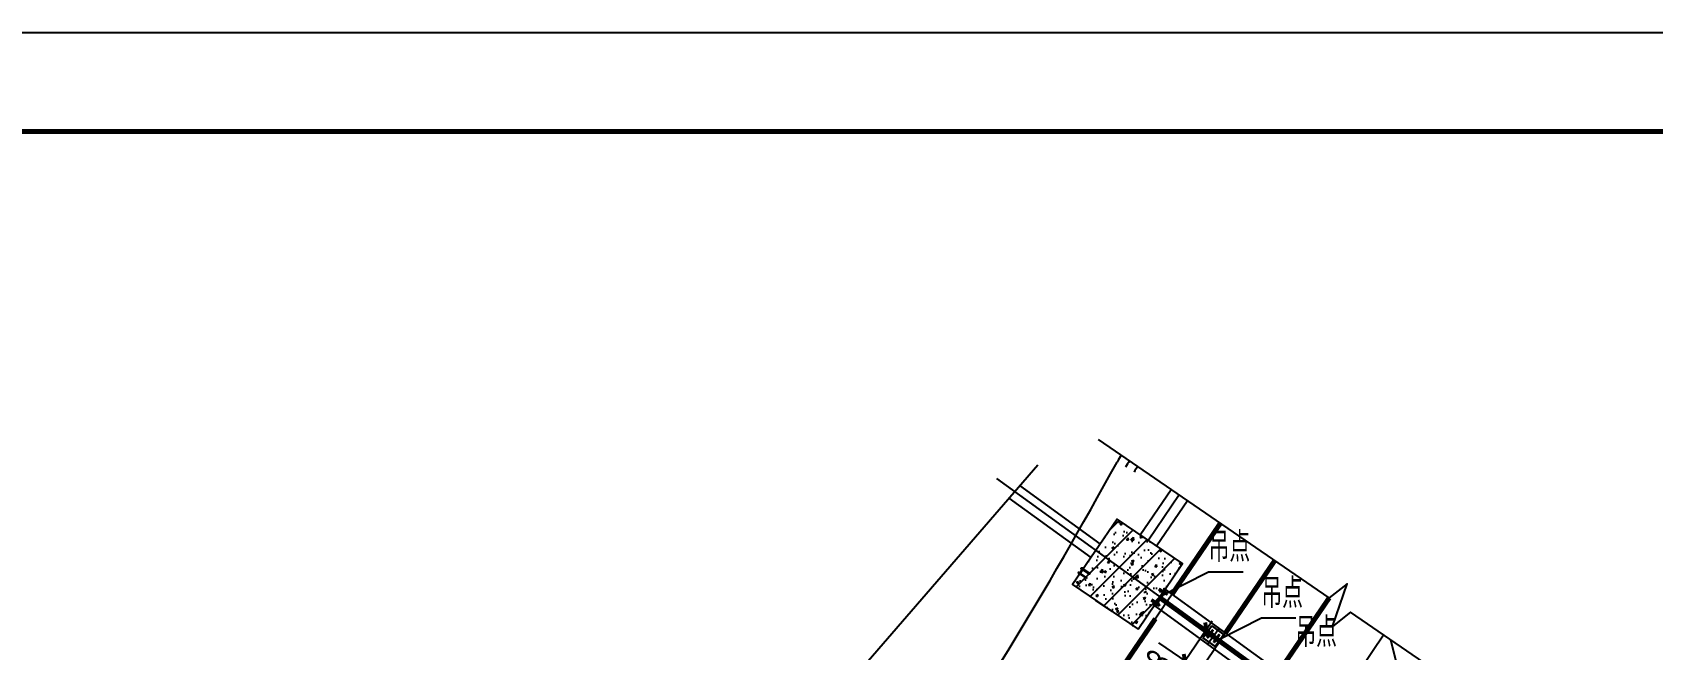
# Model space of a CAD drawing. Extents: x -803796 to -501762, y -1479216 to -846035.
# Drawn here: x -577116 to -552556, y -1282649 to -1273296 of the extents above; entities that cross this region are included whole.
import ezdxf

# ---------------------------------------------------------------- set-up
doc = ezdxf.new("R2010")
doc.units = 0
doc.header["$LTSCALE"] = 1500
doc.linetypes.add('CENTER', pattern=[2, 1.25, -0.25, 0.25, -0.25])
doc.linetypes.add('XREF-GRID-04区$0$ACAD_ISO04W100', pattern=[30, 24, -3, 0, -3])
doc.layers.get('0').update_dxf_attribs({"linetype": 'CONTINUOUS'})
doc.layers.get('Defpoints').update_dxf_attribs({"linetype": 'CONTINUOUS'})
for name, color, linetype in [('AR-INT DECO', 140, 'CONTINUOUS'), ('BORDER', 7, 'CONTINUOUS'), ('C18', 4, 'CENTER'), ('COLUMN', 1, 'CONTINUOUS'), ('DIM', 3, 'CONTINUOUS'), ('HATCH', 254, 'CONTINUOUS'), ('L18', 6, 'CONTINUOUS'), ('L25', 7, 'CONTINUOUS'), ('P-WALL-NEW', 4, 'CONTINUOUS'), ('STPM_SBEAM_THICK', 2, 'CONTINUOUS'), ('struc', 161, 'CONTINUOUS'), ('TEXT', 7, 'CONTINUOUS'), ('THIN', 7, 'CONTINUOUS'), ('XREF-GRID-04区$0$A-DOTE', 14, 'XREF-GRID-04区$0$ACAD_ISO04W100'), ('YQ_DIM', 3, 'CONTINUOUS')]:
    doc.layers.add(name, color=color, linetype=linetype)
doc.layers.add('点画线', color=1, linetype='CENTER', lineweight=13)
doc.layers.add('粗实线', color=7, linetype='CONTINUOUS', lineweight=30)
doc.styles.add('TSSD_Dimension', font='Tssdeng.shx', dxfattribs={"width": 0.7, "bigfont": 'hztxt.shx'})
doc.styles.add('TSSD_Label', font='tj03-romans1.shx', dxfattribs={"width": 0.7, "bigfont": 'hztxt.shx'})
doc.dimstyles.new('TSSD_150_150', dxfattribs={"dimtxt": 450, "dimasz": 150, "dimexe": 150, "dimexo": 375, "dimgap": 150, "dimtad": 1, "dimdec": 0, "dimzin": 0, "dimdsep": 46, "dimtxsty": 'TSSD_Dimension', "dimblk": 'ARCHTICK', "dimblk1": 'ARCHTICK', "dimblk2": 'ARCHTICK', "dimcen": 0, "dimdle": 150, "dimclrt": 7, "dimadec": 0, "dimazin": 0, "dimtfac": 1, "dimtdec": 0, "dimtix": 1, "dimtmove": 2, "dimatfit": 3, "dimfxl": 1, "dimtolj": 1, "dimtzin": 0, "dimarcsym": 0})

# ---------------------------------------------------------------- blocks, each defined once
blk = doc.blocks.new('A$C47E14B26')
at = {"layer": '点画线'}
for p, q in [((358, 912), (358, -1338)), ((1483, -213), (-767, -213))]:
    blk.add_line(p, q, dxfattribs=at)
at = {"layer": '粗实线'}
for p, q in [((-767, 912), (1483, 912)), ((-767, 912), (-767, -1338)), ((-317, -813), (-317, 387)), ((-167, -813), (-167, 387)), ((883, -813), (883, 387)), ((1033, 387), (1033, -813)), ((1483, 912), (1483, -1338)), ((-767, -1338), (1483, -1338))]:
    blk.add_line(p, q, dxfattribs=at)
for centre, start, end in [((-242, 387), 0, 180), ((958, 387), 0, 180), ((-242, -813), 180, 0), ((958, -813), 180, 0)]:
    blk.add_arc(centre, 75, start, end, dxfattribs=at)
blk = doc.blocks.new('LMM12A')
at = {"layer": 'L18'}
for p, q in [((0, 8), (0, -8)), ((10, 10), (1, 10)), ((10, 5), (1, 5)), ((11, 8), (11, -8)), ((10, -5), (1, -5)), ((10, -10), (1, -10))]:
    blk.add_line(p, q, dxfattribs=at)
for centre, radius, start, end in [((4, 8), 3.74, 136, 224), ((13, 0), 13.4, 157.1584, 202.8416), ((7, 8), 3.74, 316, 44), ((-3, 0), 13.4, 337.1584, 22.8416), ((4, -8), 3.74, 136, 224), ((7, -8), 3.74, 316, 44)]:
    blk.add_arc(centre, radius, start, end, dxfattribs=at)
blk = doc.blocks.new('A$C40232FC0')
blk.add_lwpolyline([(0, 82), (300, 82), (300, 102), (0, 102)], close=True)
at = {"layer": 'C18'}
for p, q in [((50, 0), (50, 145)), ((250, 0), (250, 145))]:
    blk.add_line(p, q, dxfattribs=at)
at = {"layer": 'L18'}
for p, q in [((39, 0), (39, 102)), ((41, 127), (41, 149)), ((41, 149), (59, 149)), ((43, 0), (43, 102)), ((45, 128), (45, 149)), ((55, 128), (55, 149)), ((57, 0), (57, 102)), ((59, 127), (59, 149)), ((60, 0), (60, 102)), ((239, 0), (239, 102)), ((241, 127), (241, 149)), ((241, 149), (259, 149)), ((243, 0), (243, 102)), ((245, 128), (245, 149)), ((255, 128), (255, 149)), ((257, 0), (257, 102)), ((259, 127), (259, 149)), ((260, 0), (260, 102))]:
    blk.add_line(p, q, dxfattribs=at)
at = {"layer": 'L25'}
for p, q in [((17, 102), (17, 110)), ((17, 110), (83, 110)), ((83, 102), (17, 102)), ((83, 110), (83, 102)), ((217, 102), (217, 110)), ((217, 110), (283, 110)), ((283, 102), (217, 102)), ((283, 110), (283, 102))]:
    blk.add_line(p, q, dxfattribs=at)
at = {"layer": 'L18', "extrusion": (0, 0, -1), "xscale": 1.666666666686069, "yscale": 1.666666666686069, "zscale": -1.666666666666666, "rotation": 90}
for p in [(-50, 110), (-250, 110)]:
    blk.add_blockref('LMM12A', p, dxfattribs=at)
blk = doc.blocks.new('A$C6D4627A8')
blk.add_lwpolyline([(0, 122), (120, 122), (120, 132), (0, 132)], close=True)
at = {"layer": 'AR-INT DECO'}
for points in [[(14, 0), (26, 0), (26, 155), (14, 155)], [(106, 0), (94, 0), (94, 155), (106, 155)]]:
    blk.add_lwpolyline(points, close=True, dxfattribs=at)
blk = doc.blocks.new('_ArchTick')
at = {"color": 0, "linetype": 'ByBlock', "const_width": 0.4}
blk.add_lwpolyline([(-0.5, -0.5), (0.5, 0.5)], dxfattribs=at)
blk = doc.blocks.new('*D701')
at = {"layer": 'Defpoints', "color": 0, "transparency": 16777216}
for p in [(-560030, -1281859), (-560355, -1282337), (-559644, -1282820)]:
    blk.add_point(p, dxfattribs=at)
at = {"layer": 'DIM', "color": 0, "lineweight": -2, "transparency": 16777216}
for p, q in [((-559235, -1282218), (-559728, -1282944)), ((-559720, -1282070), (-559195, -1282426)), ((-560045, -1282548), (-559520, -1282905))]:
    blk.add_line(p, q, dxfattribs=at)
at = {"layer": 'DIM', "color": 0, "lineweight": -2, "transparency": 16777216, "xscale": 150, "yscale": 150, "zscale": 150}
for p, rotation in [((-559319, -1282342), 55.82624507675122), ((-559644, -1282820), 235.8262450767512)]:
    blk.add_blockref('_ArchTick', p, dxfattribs=dict(at, rotation=rotation))
at = {"layer": 'DIM', "color": 7, "transparency": 16777216, "insert": (-560145, -1282998), "char_height": 450, "attachment_point": 5, "rotation": 55.8262, "style": 'TSSD_Dimension'}
blk.add_mtext('\\A1;578', dxfattribs=at)

msp = doc.modelspace()

# ---------------------------------------------------------------- hatches: boundary and pattern name
at = {"layer": 'HATCH'}
h = msp.add_hatch(dxfattribs=at)
h.set_pattern_fill('ARMORED', color=256, scale=50, style=0)
h.set_pattern_definition([(50, (-438885.55, -1416324.94), (358.6301, -31.37607), [37.5, -412.5]), (355, (-438885.55, -1416324.94), (-69.3757, 376.0961), [30, -330]), (100.4514, (-438855.67, -1416327.56), (289.2547, 344.7198), [31.8701, -350.57106]), (46.1842, (-438885.55, -1416224.94), (533.6205, -82.7595), [56.25, -618.75]), (96.6356, (-438841.1, -1416231.84), (467.3314, 487.059), [47.8051, -525.8565]), (351.1842, (-438885.55, -1416224.94), (467.331, 487.0593), [45, -495]), (21, (-438835.55, -1416249.94), (298.45353, -201.30945), [37.5, -412.5]), (326, (-438835.55, -1416249.94), (121.6577, 362.575), [30, -330]), (71.4514, (-438810.68, -1416266.72), (420.1113, 161.26525), [31.8701, -350.57106]), (37.5, (-438885.55, -1416324.94), (6.07993, 166.44693), [0, -326, 0, -335, 0, -331.25]), (7.5, (-438885.55, -1416324.94), (131.53477, 197.20586), [0, -191, 0, -318.5, 0, -126.25]), (327.5, (-438997.05, -1416324.94), (266.91122, -11.27744), [0, -125, 0, -390, 0, -517.5]), (317.5, (-439047.05, -1416324.94), (291.59308, 50.0525), [0, -162.5, 0, -259, 0, -367.5]), (45, (-438885.55, -1416324.94), (-176.7767, 176.7767), [])])
h.paths.add_polyline_path([(-560355.1, -1282337.5), (-559681, -1281344.7), (-560673.8, -1280670.6), (-561347.9, -1281663.4)])

# ---------------------------------------------------------------- linework, layer by layer
at = {"layer": 'AR-INT DECO'}
for p, q in [((-559107.6, -1280734.2), (-566054.9, -1290933.2)), ((-558282.7, -1281299.5), (-565398.2, -1291745.3)), ((-557457.8, -1281864.7), (-564741.4, -1292557.4)), ((-556632.9, -1282430), (-564084.7, -1293369.5))]:
    msp.add_line(p, q, dxfattribs=at)
at = {"layer": 'BORDER', "elevation": -3.1}
msp.add_lwpolyline([(-590861.8, -1336296), (-590861.8, -1273296), (-501761.8, -1273296), (-501761.8, -1336296)], close=True, dxfattribs=at)
at = {"layer": 'BORDER', "const_width": 75, "elevation": -3.1}
msp.add_lwpolyline([(-587111.8, -1334796), (-587111.8, -1274796), (-503261.8, -1274796), (-503261.8, -1334796)], close=True, dxfattribs=at)
at = {"layer": 'COLUMN'}
msp.add_lwpolyline([(-560355.1, -1282337.5), (-559681, -1281344.7), (-560673.8, -1280670.6), (-561347.9, -1281663.4), (-560355.1, -1282337.5)], close=True, dxfattribs=at)
at = {"layer": 'HATCH'}
msp.add_line((-560747.1, -1282071.3), (-560995.3, -1281902.8), dxfattribs=at)
at = {"layer": 'P-WALL-NEW'}
for centre, radius, start, end in [((-491343.5, -1323266.7), 81826.5, 147.834067, 147.918218), ((-491343.5, -1323266.7), 81676.5, 147.838208, 147.915053), ((-619241.6, -1247830.9), 66727.4, 325.701686, 331.367247)]:
    msp.add_arc(centre, radius, start, end, dxfattribs=at)
at = {"layer": 'P-WALL-NEW', "color": 4}
msp.add_arc((-491343.5, -1323266.7), 81526.5, 147.842365, 147.911883, dxfattribs=at)
at = {"layer": 'STPM_SBEAM_THICK', "const_width": 75}
for points in [[(-559839.3, -1281808.3), (-559107.6, -1280734.2)], [(-558282.7, -1281299.5), (-559029.1, -1282395.3)], [(-558219, -1282982.2), (-557457.8, -1281864.7)]]:
    msp.add_lwpolyline(points, dxfattribs=at)
at = {"layer": 'STPM_SBEAM_THICK', "color": 161, "const_width": 75}
for points in [[(-560014, -1281870.7), (-555962.5, -1284811.8)], [(-562756.5, -1286091), (-560092.8, -1282180.5)]]:
    msp.add_lwpolyline(points, dxfattribs=at)
at = {"layer": 'struc', "linetype": 'ByBlock'}
for p, q in [((-560930.5, -1281048.6), (-562150.3, -1280164.8)), ((-560323.1, -1280908.8), (-559856.3, -1280221.2)), ((-562314.6, -1280354.5), (-561071, -1281255.5)), ((-560074.9, -1281077.3), (-559608.8, -1280390.8)), ((-556001.2, -1284589), (-559965.5, -1281716.9)), ((-560133.3, -1281965.7), (-556042.5, -1284929.6)), ((-556001.2, -1284589), (-556522.9, -1282505.3))]:
    msp.add_line(p, q, dxfattribs=at)
at = {"layer": 'TEXT'}
for p, q in [((-560035.7, -1281851.2), (-559286.2, -1281470)), ((-559286.2, -1281470), (-558762.8, -1281470)), ((-559133.1, -1282494.5), (-558486.4, -1282169.3)), ((-558486.4, -1282169.3), (-557963, -1282169.3)), ((-559302.6, -1282567.6), (-559126.6, -1282324.7))]:
    msp.add_line(p, q, dxfattribs=at)
at = {"layer": 'THIN'}
for points in [[(-553639.5, -1284481.1), (-557137.4, -1282084.3), (-557410.5, -1282297.2), (-557185.9, -1281651), (-557459.1, -1281863.8), (-560956.9, -1279467.1)], [(-569036.6, -1288113.6), (-565583.6, -1284127.9), (-565764.3, -1283832.4), (-565147.6, -1284128.5), (-565328.3, -1283833.1), (-561875.3, -1279847.4)]]:
    msp.add_lwpolyline(points, dxfattribs=at)
at = {"layer": 'XREF-GRID-04区$0$A-DOTE', "ltscale": 0.1}
msp.add_line((-562501.7, -1280055.2), (-550272.3, -1288915.5), dxfattribs=at)
at = {"layer": 'YQ_DIM', "linetype": 'ByBlock'}
for p, q in [((-559732.5, -1280306), (-560199, -1280993)), ((-560074.9, -1281077.3), (-560323.1, -1280908.8))]:
    msp.add_line(p, q, dxfattribs=at)

# ---------------------------------------------------------------- block references
for name, p, rotation in [('A$C6D4627A8', (-561145.7, -1281583.1), 55.82624507794037), ('A$C40232FC0', (-560013.8, -1281688.8), 235.8262450767394)]:
    msp.add_blockref(name, p, dxfattribs=dict(rotation=rotation))
at = {"layer": 'TEXT', "xscale": 0.1, "yscale": 0.1, "zscale": 0.1, "rotation": 324.0762450774789}
msp.add_blockref('A$C47E14B26', (-559231.1, -1282407.8), dxfattribs=at)

# ---------------------------------------------------------------- texts
at = {"layer": 'TEXT', "style": 'TSSD_Label', "width": 0.7}
for p in [(-559286.2, -1281320), (-558486.4, -1282019.3), (-557971, -1282610.1)]:
    msp.add_text('吊点', height=450, dxfattribs=at).set_placement(p)

# ---------------------------------------------------------------- dimensions: what is measured, and where the dimension line sits
at = {"layer": 'DIM'}
dim = msp.add_linear_dim(base=(-559643.9, -1282820.3), p1=(-560030.2, -1281859), p2=(-560355.1, -1282337.5), angle=235.82625, dimstyle='TSSD_150_150', dxfattribs=at)
dim.commit()
dim.dimension.update_dxf_attribs({"geometry": '*D701', "text_midpoint": (-560144.7, -1282998.3), "dimtype": 161})

doc.saveas('drawing.dxf')
